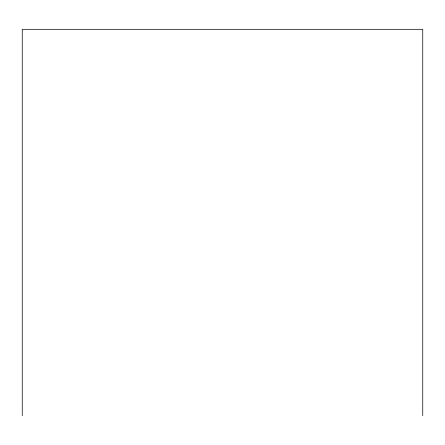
<?xml version="1.0" encoding="UTF-8"?>
<svg xmlns="http://www.w3.org/2000/svg" width="445" height="445" viewBox="0 0 445 445"><rect width="100%" height="100%" fill="white"/><g stroke="black" fill="none" stroke-linecap="round" stroke-linejoin="round"><path stroke-width="0.67" d="M422.75 415.691L422.75 29.309L22.25 29.309L22.25 415.691"/></g></svg>
